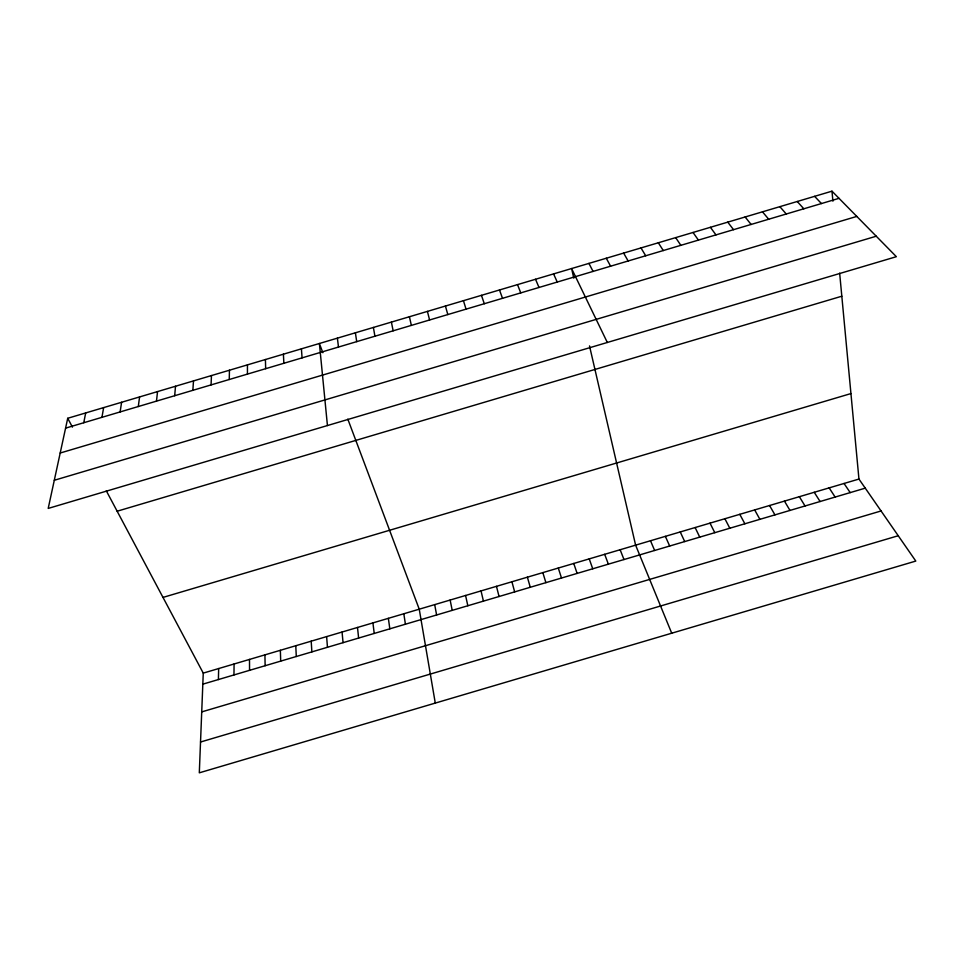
<?xml version="1.0" encoding="UTF-8"?>
<svg xmlns="http://www.w3.org/2000/svg" width="964" height="964" viewBox="0 0 964 964"><rect width="100%" height="100%" fill="white"/><g stroke="black" fill="none" stroke-linecap="round" stroke-linejoin="round"><path stroke-width="1.45" d="M233.963 674.945L234.083 663.991M229.251 379.503L229.456 370.224M218.394 679.56L218.671 668.546M106.305 490.821L203.259 673.113L199.307 772.827L915.8 561.072L858.948 479.06L839.656 273.149M211.056 384.913L211.465 375.562M192.86 390.324L193.487 380.913M174.677 395.722L175.52 386.251M156.481 401.132L157.542 391.589M138.298 406.531L139.575 396.927M120.114 411.929L121.609 402.265M101.943 417.34L103.642 407.603M83.76 422.738L85.675 412.941M67.721 418.28L48.2 508.426L896.363 256.689L831.98 191.173L67.721 418.28L72.421 427.124M65.588 428.137L839.017 198.331M60.202 453.02L856.791 216.418M54.297 480.277L876.252 236.216M117.15 511.221L841.813 296.213M163 597.415L850.935 393.577M203.259 673.113L858.948 479.06M202.814 684.163L865.25 488.158M201.717 711.902L881.06 510.968M200.524 742.015L898.231 535.731M814.604 196.343L821.436 203.561M797.228 201.5L803.843 208.79M779.864 206.67L786.263 214.008M762.488 211.827L768.694 219.238M745.124 216.984L751.113 224.455M727.76 222.142L733.544 229.673M710.396 227.311L715.975 234.891M693.044 232.469L698.406 240.12M844.042 483.47L850.188 492.604M675.68 237.626L680.837 245.338M829.148 487.88L835.137 497.063M658.328 242.783L663.28 250.556M814.243 492.291L820.087 501.521M799.349 496.701L805.036 505.967M640.976 247.929L645.711 255.773M784.455 501.111L789.986 510.426M769.561 505.522L774.948 514.872M623.624 253.086L628.154 260.991M754.667 509.92L759.897 519.331M606.284 258.244L610.598 266.209M739.786 514.33L744.859 523.777M724.892 518.74L729.82 528.224M588.932 263.401L593.053 271.414M710.01 523.139L714.782 532.67M607.32 342.473L571.592 268.546L573.809 278.15M695.128 527.549L699.744 537.129M680.247 531.947L684.705 541.575M553.565 273.909L557.252 282.054M665.365 536.358L669.679 546.022M650.495 540.756L654.64 550.468M535.538 279.271L539.009 287.477M671.715 633.203L635.613 545.154L589.498 345.907M517.511 284.621L520.765 292.899M620.141 549.733L623.985 559.542M322.856 352.716L319.397 343.497L327.435 425.546M347.823 419.135L419.244 609.188L435.282 703.081M604.681 554.312L608.368 564.169M499.485 289.983L502.521 298.31M589.221 558.891L592.74 568.784M573.749 563.47L577.123 573.411M481.458 295.333L484.289 303.732M558.289 568.037L561.506 578.026M463.443 300.684L466.046 309.155M542.84 572.616L545.889 582.654M527.38 577.183L530.272 587.269M445.428 306.046L447.814 314.565M511.92 581.762L514.656 591.896M427.413 311.396L429.595 319.988M496.472 586.341L499.051 596.511M481.024 590.908L483.434 601.126M409.411 316.746L411.363 325.398M465.576 595.475L467.829 605.741M450.128 600.054L452.224 610.369M391.396 322.097L393.143 330.809M434.68 604.621L436.62 614.984M373.393 327.447L374.924 336.231M403.808 613.755L405.422 624.214M355.391 332.797L356.704 341.642M388.359 618.334L389.83 628.829M372.923 622.901L374.225 633.444M337.388 338.147L338.484 347.052M357.499 627.468L358.632 638.06M831.98 191.173L832.92 201.175M342.063 632.035L343.051 642.675M326.627 636.601L327.459 647.278M301.407 348.835L302.069 357.873M311.203 641.168L311.866 651.893M283.404 354.186L283.862 363.283M295.779 645.735L296.285 656.508M280.355 650.29L280.705 661.111M265.425 359.536L265.654 368.694M264.931 654.857L265.124 665.726M249.507 659.424L249.543 670.341M247.435 364.874L247.447 374.104"/></g></svg>
